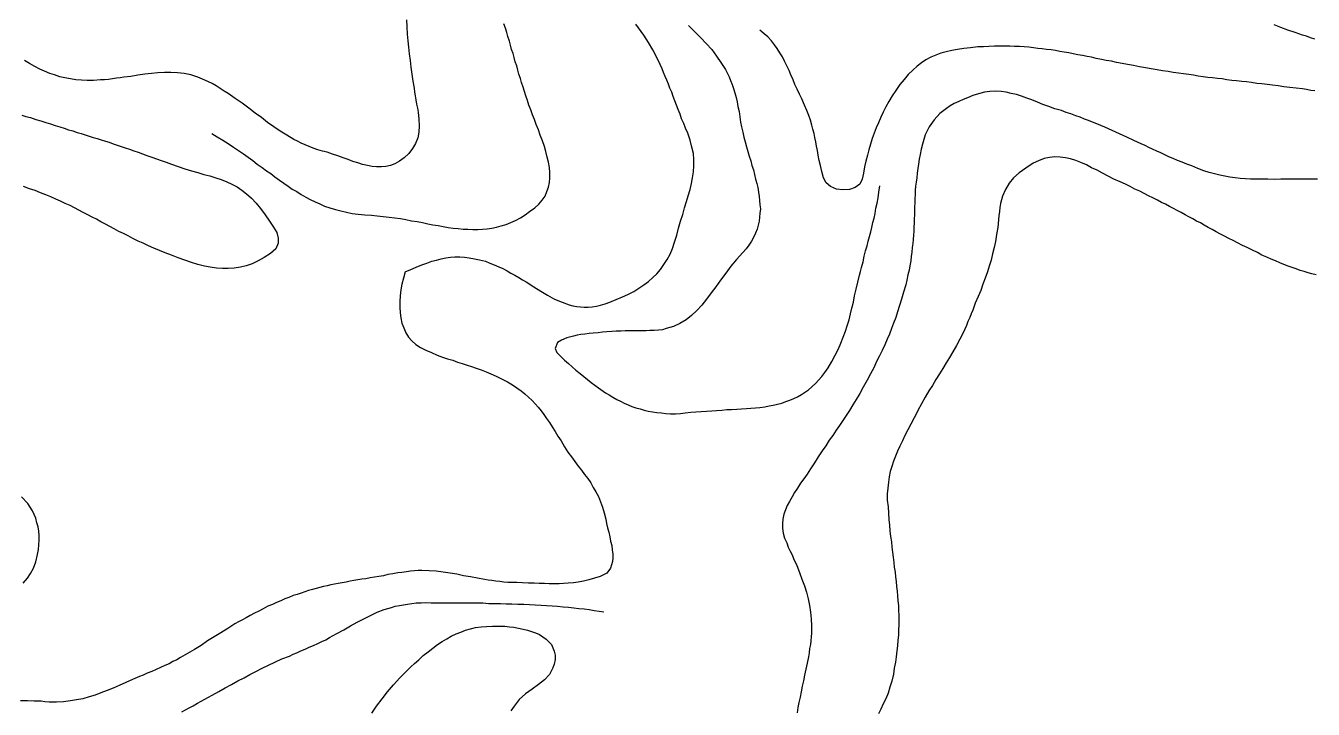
# Model space of a CAD drawing. Header units: inches. Extents: x 401374 to 405300, y 6332180 to 6336621.
# Drawn here: x 403519.5 to 403869.3, y 6334321.8 to 6334507.4 of the extents above; entities that cross this region are included whole.
import ezdxf

# ---------------------------------------------------------------- set-up
doc = ezdxf.new("R2010")
doc.units = ezdxf.units.IN
doc.header["$MEASUREMENT"] = 0

msp = doc.modelspace()

# ---------------------------------------------------------------- linework, layer by layer
for points in [[(403622.9, 6334509.1), (403623, 6334507.2), (403623.1, 6334505.2), (403623.3, 6334503.4), (403623.5, 6334501.6), (403623.7, 6334499.8), (403623.9, 6334498), (403624.1, 6334496.2), (403624.4, 6334494.3), (403624.7, 6334492.4), (403625, 6334490.5), (403625.1, 6334489.4), (403625.3, 6334488.4), (403625.5, 6334487.3), (403625.7, 6334486.2), (403625.9, 6334485.1), (403626.1, 6334484), (403626.3, 6334482.1), (403626.4, 6334480.3), (403626.3, 6334478.6), (403626, 6334477), (403625.4, 6334475.5), (403624.6, 6334474.1), (403623.6, 6334472.8), (403622.3, 6334471.6), (403621, 6334470.7), (403619.8, 6334470), (403618.6, 6334469.5), (403617.3, 6334469.2), (403616.1, 6334469.1), (403614.8, 6334469.1), (403613.6, 6334469.2), (403612.3, 6334469.5), (403611, 6334469.8), (403609.7, 6334470.2), (403608.4, 6334470.6), (403607.1, 6334471.1), (403605.7, 6334471.6), (403604.3, 6334472.1), (403602.8, 6334472.6), (403601.4, 6334473.1), (403600.1, 6334473.4), (403598.8, 6334473.8), (403597.6, 6334474.2), (403596.5, 6334474.7), (403595.4, 6334475.1), (403594.3, 6334475.6), (403593.3, 6334476.1), (403592.3, 6334476.6), (403590.4, 6334477.7), (403588.6, 6334478.8), (403586.9, 6334480), (403585.2, 6334481.2), (403583.5, 6334482.5), (403581.8, 6334483.7), (403580.1, 6334485.1), (403578.3, 6334486.4), (403576.4, 6334487.7), (403574.5, 6334489.1), (403573.4, 6334489.7), (403572.3, 6334490.4), (403571.2, 6334491.1), (403570.1, 6334491.8), (403568.1, 6334492.7), (403566.2, 6334493.5), (403564.3, 6334494.1), (403562.5, 6334494.5), (403560.7, 6334494.7), (403558.9, 6334494.8), (403557.2, 6334494.8), (403555.4, 6334494.7), (403553.6, 6334494.5), (403551.8, 6334494.3), (403549.9, 6334494), (403548, 6334493.7), (403546.1, 6334493.5), (403545.1, 6334493.3), (403544.1, 6334493.2), (403543, 6334493), (403542, 6334492.9), (403540.9, 6334492.8), (403539.8, 6334492.8), (403537.9, 6334492.6), (403536.2, 6334492.6), (403534.6, 6334492.7), (403533.1, 6334492.8), (403531.6, 6334493), (403530.1, 6334493.3), (403528.7, 6334493.6), (403527.3, 6334494.1), (403526, 6334494.5), (403524.6, 6334495.1), (403523.3, 6334495.7), (403521.9, 6334496.4), (403520.5, 6334497.2), (403519.1, 6334498)], [(403570, 6334478.2), (403571.5, 6334477.3), (403573, 6334476.4), (403574.5, 6334475.5), (403575.9, 6334474.5), (403577.3, 6334473.6), (403578.6, 6334472.7), (403579.9, 6334471.8), (403581.2, 6334470.9), (403582.4, 6334469.9), (403583.7, 6334469), (403584.9, 6334468.1), (403586.1, 6334467.3), (403587.2, 6334466.4), (403588.4, 6334465.5), (403589.6, 6334464.7), (403590.8, 6334463.9), (403591.9, 6334463.1), (403593.1, 6334462.4), (403594.3, 6334461.6), (403595.6, 6334460.9), (403596.8, 6334460.3), (403598.1, 6334459.6), (403599.4, 6334459.1), (403600.7, 6334458.5), (403602.1, 6334458), (403603.6, 6334457.6), (403605.1, 6334457.2), (403606.6, 6334456.8), (403608.2, 6334456.5), (403609.8, 6334456.3), (403611.6, 6334456.1), (403613.4, 6334456), (403615, 6334455.8), (403616.6, 6334455.7), (403618.2, 6334455.5), (403619.8, 6334455.3), (403621.3, 6334455.1), (403622.8, 6334454.8), (403624.3, 6334454.5), (403625.8, 6334454.3), (403627.3, 6334454), (403628.7, 6334453.7), (403630.1, 6334453.4), (403631.5, 6334453.2), (403632.9, 6334452.9), (403634.3, 6334452.7), (403635.6, 6334452.5), (403637, 6334452.4), (403638.3, 6334452.2), (403639.6, 6334452.2), (403641, 6334452.1), (403642.3, 6334452.1), (403643.6, 6334452.2), (403644.9, 6334452.3), (403646.1, 6334452.5), (403647.4, 6334452.8), (403648.7, 6334453.1), (403650, 6334453.5), (403651.3, 6334454), (403652.6, 6334454.6), (403653.9, 6334455.3), (403655.2, 6334456.1), (403656.4, 6334457), (403657.8, 6334458), (403658.9, 6334459), (403659.8, 6334460.1), (403660.6, 6334461.2), (403661.1, 6334462.4), (403661.5, 6334463.6), (403661.8, 6334464.9), (403661.9, 6334466.2), (403661.9, 6334467.6), (403661.8, 6334469), (403661.5, 6334470.4), (403661.2, 6334471.8), (403660.8, 6334473.3), (403660.4, 6334474.7), (403659.9, 6334476.2), (403659.3, 6334477.7), (403658.8, 6334479.2), (403658.2, 6334480.6), (403657.7, 6334482), (403657.2, 6334483.3), (403656.7, 6334484.6), (403656.2, 6334485.9), (403655.8, 6334487.2), (403655.4, 6334488.4), (403655, 6334489.6), (403654.6, 6334490.8), (403654.2, 6334492), (403653.9, 6334493.1), (403653.5, 6334494.3), (403653.2, 6334495.4), (403652.9, 6334496.6), (403652.5, 6334497.7), (403652.2, 6334498.8), (403651.9, 6334499.9), (403651.5, 6334501), (403651.2, 6334502.2), (403650.9, 6334503.3), (403650.5, 6334504.5), (403650.2, 6334505.6), (403649.8, 6334506.8), (403649.4, 6334508)], [(403622.6, 6334440.6), (403624.1, 6334441.3), (403625.6, 6334441.9), (403627.1, 6334442.5), (403628.5, 6334443), (403629.8, 6334443.5), (403631.1, 6334443.8), (403632.4, 6334444.2), (403633.6, 6334444.4), (403634.9, 6334444.6), (403636.1, 6334444.7), (403637.4, 6334444.7), (403638.7, 6334444.6), (403640, 6334444.4), (403641.4, 6334444.2), (403642.8, 6334443.9), (403644.4, 6334443.5), (403645.6, 6334443), (403646.8, 6334442.5), (403648, 6334442), (403649.1, 6334441.5), (403650.3, 6334440.9), (403651.3, 6334440.3), (403652.4, 6334439.7), (403653.5, 6334439.1), (403654.5, 6334438.5), (403655.5, 6334437.9), (403657.5, 6334436.6), (403659.4, 6334435.4), (403661.3, 6334434.3), (403663.2, 6334433.2), (403665.2, 6334432.4), (403667.1, 6334431.7), (403668.1, 6334431.4), (403669.2, 6334431.2), (403670.2, 6334431.1), (403671.2, 6334431), (403672.3, 6334431), (403673.4, 6334431.1), (403674.6, 6334431.3), (403675.7, 6334431.6), (403676.9, 6334431.9), (403678.2, 6334432.4), (403679.9, 6334433.1), (403681.6, 6334433.8), (403683.1, 6334434.5), (403684.7, 6334435.3), (403686.1, 6334436.2), (403687.4, 6334437.1), (403688.7, 6334438), (403689.9, 6334439.1), (403691, 6334440.1), (403692, 6334441.3), (403692.9, 6334442.6), (403693.8, 6334444), (403694.6, 6334445.4), (403695.2, 6334447), (403695.8, 6334448.7), (403696.4, 6334450.6), (403696.9, 6334452.5), (403697.4, 6334454.4), (403698, 6334456.2), (403698.5, 6334458), (403699, 6334459.7), (403699.5, 6334461.3), (403700, 6334463), (403700.4, 6334464.6), (403700.7, 6334466.2), (403700.9, 6334467.8), (403701, 6334469.4), (403701, 6334471.1), (403700.9, 6334472.8), (403700.5, 6334474.5), (403700, 6334476.4), (403699.4, 6334478.3), (403698.8, 6334479.6), (403698.3, 6334480.9), (403697.7, 6334482.2), (403697.3, 6334483.4), (403696.8, 6334484.7), (403696.3, 6334485.9), (403695.9, 6334487.1), (403695.4, 6334488.2), (403695, 6334489.4), (403694.5, 6334490.5), (403694.1, 6334491.6), (403693.7, 6334492.7), (403693.2, 6334493.7), (403692.8, 6334494.8), (403692.4, 6334495.8), (403691.9, 6334496.9), (403691.4, 6334497.9), (403690.9, 6334498.9), (403690.4, 6334499.9), (403689.9, 6334500.9), (403688.7, 6334502.9), (403687.4, 6334504.9), (403686, 6334506.9), (403685.3, 6334507.9)], [(403699.6, 6334507.5), (403701.3, 6334505.8), (403702.9, 6334504.2), (403704.4, 6334502.6), (403705.9, 6334501), (403707.2, 6334499.2), (403708.4, 6334497.5), (403709.6, 6334495.6), (403710.6, 6334493.6), (403711, 6334492.6), (403711.4, 6334491.5), (403711.8, 6334490.4), (403712.2, 6334489.2), (403712.5, 6334488), (403712.8, 6334486.8), (403713, 6334485.5), (403713.3, 6334484.2), (403713.5, 6334482.7), (403713.7, 6334481.3), (403714, 6334480), (403714.3, 6334478.6), (403714.6, 6334477.2), (403715, 6334475.9), (403715.3, 6334474.6), (403715.7, 6334473.3), (403716.1, 6334472), (403716.5, 6334470.8), (403716.8, 6334469.5), (403717.2, 6334468.3), (403717.5, 6334467.1), (403717.8, 6334465.8), (403718.1, 6334464.6), (403718.4, 6334463.5), (403718.6, 6334462.3), (403718.8, 6334461.1), (403718.9, 6334460), (403719, 6334458.8), (403719.1, 6334457.7), (403719, 6334456.6), (403718.9, 6334455.5), (403718.8, 6334454.4), (403718.5, 6334453.3), (403718.2, 6334452.2), (403717.8, 6334451.1), (403717.3, 6334450.1), (403716.7, 6334449), (403716, 6334447.9), (403715.2, 6334446.9), (403714.3, 6334445.9), (403712.6, 6334444), (403711.1, 6334442.2), (403709.7, 6334440.3), (403708.3, 6334438.4), (403707, 6334436.6), (403705.7, 6334434.9), (403704.5, 6334433.2), (403703.2, 6334431.6), (403701.8, 6334430.1), (403700.4, 6334428.8), (403698.9, 6334427.6), (403697.2, 6334426.6), (403695.5, 6334425.8), (403693.5, 6334425.2), (403692.5, 6334424.9), (403691.4, 6334424.8), (403690.2, 6334424.7), (403689.1, 6334424.7), (403688.1, 6334424.6), (403687, 6334424.6), (403685.9, 6334424.6), (403684.8, 6334424.6), (403683.6, 6334424.6), (403682.4, 6334424.6), (403681.2, 6334424.5), (403679.9, 6334424.5), (403678.7, 6334424.4), (403677.4, 6334424.3), (403676.2, 6334424.2), (403675, 6334424.1), (403673.7, 6334424), (403672.6, 6334423.9), (403671.4, 6334423.7), (403670.3, 6334423.6), (403669.3, 6334423.4), (403668.3, 6334423.2), (403666.5, 6334422.7), (403665.1, 6334422.1), (403664, 6334421.4), (403663.3, 6334419.8), (403663.8, 6334418.7), (403664.9, 6334417.6), (403665.9, 6334416.6), (403667, 6334415.7), (403668, 6334414.8), (403669, 6334413.9), (403670.1, 6334413), (403671.1, 6334412.2), (403673.1, 6334410.6), (403675.1, 6334409.1), (403677, 6334407.8), (403678, 6334407.2), (403679, 6334406.6), (403680.1, 6334406), (403681.1, 6334405.5), (403682.1, 6334405), (403683.2, 6334404.5), (403684.2, 6334404.1), (403685.3, 6334403.7), (403686.4, 6334403.4), (403687.5, 6334403.1), (403688.6, 6334402.8), (403689.8, 6334402.6), (403691, 6334402.4), (403692.2, 6334402.3), (403693.4, 6334402.2), (403694.7, 6334402.1), (403696, 6334402.1), (403697.4, 6334402.2), (403698.7, 6334402.3), (403700.2, 6334402.5), (403701.6, 6334402.6), (403703, 6334402.7), (403704.5, 6334402.8), (403705.9, 6334402.9), (403707.2, 6334403), (403708.6, 6334403.1), (403710, 6334403.2), (403711.3, 6334403.2), (403712.7, 6334403.3), (403714, 6334403.4), (403715.3, 6334403.5), (403716.5, 6334403.6), (403717.8, 6334403.7), (403719, 6334403.8), (403720.3, 6334404), (403721.5, 6334404.2), (403722.6, 6334404.4), (403723.8, 6334404.7), (403724.9, 6334405), (403726, 6334405.4), (403727.1, 6334405.8), (403728.2, 6334406.2), (403729.2, 6334406.7), (403730.3, 6334407.3), (403732.2, 6334408.6), (403734.1, 6334410.3), (403735.8, 6334412.2), (403736.6, 6334413.3), (403737.5, 6334414.6), (403738.5, 6334416.3), (403739.4, 6334418), (403740.3, 6334419.7), (403741, 6334421.3), (403741.6, 6334422.9), (403742.2, 6334424.5), (403742.7, 6334426), (403743.2, 6334427.6), (403743.6, 6334429.2), (403744, 6334430.8), (403744.4, 6334432.4), (403744.7, 6334434.1), (403745.1, 6334435.9), (403745.6, 6334437.8), (403746, 6334439.7), (403746.3, 6334440.7), (403746.6, 6334441.8), (403747, 6334443.3), (403747.3, 6334444.9), (403747.7, 6334446.3), (403748.1, 6334447.7), (403748.4, 6334449), (403748.8, 6334450.2), (403749.1, 6334451.5), (403749.4, 6334452.7), (403749.7, 6334454), (403750, 6334455.2), (403750.3, 6334456.5), (403750.5, 6334457.9), (403750.8, 6334459.3), (403751.1, 6334460.7), (403751.3, 6334462.3), (403751.6, 6334464)], [(403869.8, 6334489.8), (403868.7, 6334489.9), (403867.5, 6334490.1), (403866.4, 6334490.3), (403864.7, 6334490.5), (403863, 6334490.7), (403861.4, 6334490.9), (403859.8, 6334491.1), (403858.3, 6334491.3), (403856.8, 6334491.5), (403855.4, 6334491.7), (403854, 6334491.8), (403852.6, 6334492), (403851.2, 6334492.2), (403849.9, 6334492.3), (403848.5, 6334492.5), (403847.2, 6334492.6), (403845.9, 6334492.8), (403844.6, 6334493), (403843.3, 6334493.1), (403842, 6334493.3), (403840.7, 6334493.4), (403839.4, 6334493.6), (403838.1, 6334493.8), (403836.8, 6334494), (403835.5, 6334494.2), (403834.1, 6334494.4), (403832.7, 6334494.6), (403831.3, 6334494.8), (403829.9, 6334495), (403828.4, 6334495.2), (403826.9, 6334495.5), (403825.3, 6334495.8), (403823.8, 6334496), (403822.1, 6334496.3), (403820.5, 6334496.7), (403818.9, 6334496.9), (403817.4, 6334497.2), (403815.9, 6334497.5), (403814.5, 6334497.8), (403813.1, 6334498), (403811.8, 6334498.3), (403810.4, 6334498.6), (403809.1, 6334498.9), (403807.9, 6334499.1), (403806.6, 6334499.4), (403805.4, 6334499.6), (403804.1, 6334499.8), (403802.9, 6334500.1), (403801.7, 6334500.3), (403800.5, 6334500.5), (403799.3, 6334500.7), (403798.1, 6334500.9), (403796.9, 6334501), (403795.7, 6334501.2), (403794.5, 6334501.3), (403793.3, 6334501.5), (403792.1, 6334501.6), (403790.8, 6334501.7), (403789.5, 6334501.8), (403788.2, 6334501.8), (403786.9, 6334501.9), (403785.5, 6334501.9), (403784.1, 6334501.9), (403782.7, 6334501.9), (403781.2, 6334501.8), (403779.7, 6334501.7), (403778.2, 6334501.7), (403776.2, 6334501.5), (403774.4, 6334501.3), (403772.7, 6334501), (403771.1, 6334500.7), (403769.6, 6334500.4), (403768.1, 6334500), (403766.8, 6334499.5), (403765.4, 6334498.9), (403764.1, 6334498.2), (403762.9, 6334497.4), (403761.7, 6334496.5), (403760.5, 6334495.4), (403759.3, 6334494.2), (403758.2, 6334492.9), (403757, 6334491.5), (403755.9, 6334489.9), (403754.9, 6334488.4), (403754, 6334486.9), (403753.2, 6334485.4), (403752.5, 6334484), (403751.8, 6334482.6), (403751.2, 6334481.1), (403750.6, 6334479.7), (403750, 6334478.3), (403749.5, 6334476.8), (403749, 6334475.3), (403748.6, 6334473.8), (403748.2, 6334472.3), (403747.8, 6334470.7), (403747.4, 6334469.1), (403747.1, 6334467.4), (403746.8, 6334465.8), (403746.1, 6334464.4), (403744.9, 6334463.5), (403743.3, 6334463), (403741.5, 6334462.9), (403739.8, 6334463.1), (403738.2, 6334463.8), (403737, 6334464.8), (403736.3, 6334466.2), (403735.8, 6334467.9), (403735.4, 6334469.5), (403735.1, 6334470.9), (403734.8, 6334472.3), (403734.6, 6334473.6), (403734.4, 6334474.8), (403734.2, 6334475.9), (403733.9, 6334477.1), (403733.7, 6334478.2), (403733.4, 6334479.4), (403733.1, 6334480.5), (403732.7, 6334481.8), (403732.3, 6334483.1), (403731.7, 6334484.4), (403731.1, 6334485.9), (403730.4, 6334487.6), (403729.7, 6334488.9), (403729.1, 6334490.2), (403728.5, 6334491.5), (403728, 6334492.8), (403727.4, 6334494.1), (403726.9, 6334495.3), (403726.3, 6334496.6), (403725.7, 6334497.8), (403725.1, 6334499), (403724.4, 6334500.1), (403723.7, 6334501.3), (403722.9, 6334502.3), (403722.1, 6334503.4), (403721.1, 6334504.4), (403720.1, 6334505.3), (403719, 6334506.3)], [(403869.8, 6334503.8), (403868.6, 6334504.2), (403867.5, 6334504.6), (403866.4, 6334504.9), (403865.4, 6334505.3), (403864.4, 6334505.6), (403862.4, 6334506.3), (403860.5, 6334507), (403858.7, 6334507.7)], [(403870.5, 6334465.8), (403869.2, 6334465.8), (403867.9, 6334465.8), (403866.6, 6334465.8), (403865.1, 6334465.8), (403863.7, 6334465.8), (403862.1, 6334465.8), (403860.5, 6334465.8), (403858.7, 6334465.7), (403857, 6334465.8), (403855.4, 6334465.8), (403853.8, 6334465.8), (403852.3, 6334465.8), (403850.9, 6334465.9), (403849.5, 6334466), (403848.1, 6334466.2), (403846.7, 6334466.3), (403845.3, 6334466.6), (403844, 6334466.9), (403842.5, 6334467.2), (403841.1, 6334467.6), (403839.6, 6334468.1), (403838, 6334468.7), (403836.4, 6334469.4), (403835, 6334469.9), (403833.7, 6334470.4), (403832.5, 6334470.9), (403831.3, 6334471.4), (403830.1, 6334471.9), (403829, 6334472.4), (403827.9, 6334472.9), (403826.8, 6334473.4), (403825.7, 6334473.9), (403824.7, 6334474.4), (403823.7, 6334474.9), (403822.6, 6334475.4), (403820.6, 6334476.3), (403818.7, 6334477.2), (403816.7, 6334478.1), (403814.7, 6334479), (403813.7, 6334479.5), (403812.7, 6334479.9), (403811.6, 6334480.4), (403810.5, 6334480.8), (403809.4, 6334481.3), (403808.3, 6334481.7), (403807.2, 6334482.1), (403806, 6334482.6), (403804.8, 6334483), (403803.5, 6334483.5), (403802.2, 6334483.9), (403800.9, 6334484.4), (403799.1, 6334484.9), (403797.5, 6334485.5), (403795.9, 6334486.1), (403794.4, 6334486.7), (403792.9, 6334487.3), (403791.5, 6334487.8), (403790.1, 6334488.3), (403788.7, 6334488.8), (403787.3, 6334489.1), (403785.9, 6334489.4), (403784.5, 6334489.6), (403783, 6334489.7), (403781.5, 6334489.6), (403780, 6334489.4), (403778.4, 6334489), (403776.8, 6334488.5), (403775.4, 6334487.9), (403774.2, 6334487.4), (403773, 6334486.9), (403771.8, 6334486.3), (403770.7, 6334485.7), (403769.7, 6334485), (403767.9, 6334483.6), (403766.3, 6334481.9), (403765, 6334480), (403764.4, 6334478.9), (403763.9, 6334477.8), (403763.5, 6334476.6), (403763.2, 6334475.3), (403762.8, 6334473.9), (403762.5, 6334472.5), (403762.3, 6334471.2), (403762.1, 6334469.9), (403761.9, 6334468.7), (403761.7, 6334467.4), (403761.6, 6334466.2), (403761.4, 6334465), (403761.3, 6334463.9), (403761.2, 6334462.7), (403761.2, 6334461.6), (403761.1, 6334460.5), (403761.1, 6334459.4), (403761, 6334458.3), (403761, 6334457.2), (403761, 6334456.1), (403760.9, 6334455), (403760.9, 6334453.9), (403760.8, 6334452.8), (403760.8, 6334451.7), (403760.7, 6334450.6), (403760.6, 6334449.4), (403760.5, 6334448.3), (403760.4, 6334447.2), (403760.3, 6334446), (403760.1, 6334444.8), (403760, 6334443.6), (403759.7, 6334442.3), (403759.5, 6334441.1), (403759.2, 6334439.8), (403758.9, 6334438.4), (403758.6, 6334437.1), (403758, 6334435.1), (403757.5, 6334433.2), (403756.9, 6334431.5), (403756.4, 6334429.8), (403755.9, 6334428.2), (403755.3, 6334426.7), (403754.7, 6334425.2), (403754.2, 6334423.7), (403753.6, 6334422.3), (403752.9, 6334420.8), (403752.2, 6334419.3), (403751.5, 6334417.8), (403750.7, 6334416.3), (403749.9, 6334414.6), (403749, 6334412.9), (403748.1, 6334411.2), (403747, 6334409.3), (403746.1, 6334407.6), (403745.1, 6334406), (403744.2, 6334404.5), (403743.3, 6334403), (403742.4, 6334401.6), (403741.5, 6334400.3), (403740.6, 6334398.9), (403739.7, 6334397.6), (403738.8, 6334396.2), (403737.8, 6334394.9), (403736.9, 6334393.4), (403735.9, 6334392), (403734.8, 6334390.4), (403733.8, 6334388.8), (403732.7, 6334387.1), (403731.8, 6334385.7), (403730.9, 6334384.4), (403730, 6334383.2), (403729.2, 6334381.9), (403728.4, 6334380.7), (403727.7, 6334379.5), (403727, 6334378.3), (403726.4, 6334377.2), (403725.9, 6334376), (403725.5, 6334374.8), (403725.2, 6334373.5), (403725.1, 6334372.3), (403725.1, 6334371), (403725.3, 6334369.7), (403725.7, 6334368.3), (403726.3, 6334367), (403726.7, 6334365.9), (403727.2, 6334364.8), (403727.7, 6334363.8), (403728.1, 6334362.8), (403729, 6334360.9), (403729.7, 6334359), (403730.4, 6334357.2), (403731.1, 6334355.4), (403731.6, 6334353.6), (403732.1, 6334351.8), (403732.5, 6334350), (403732.7, 6334348.2), (403732.9, 6334346.4), (403733, 6334344.5), (403733, 6334342.5), (403732.9, 6334341.5), (403732.8, 6334340.4), (403732.7, 6334339.4), (403732.5, 6334338.3), (403732.4, 6334337.2), (403732.2, 6334336.1), (403731.8, 6334334.4), (403731.5, 6334332.7), (403731.1, 6334331.1), (403730.8, 6334329.6), (403730.5, 6334328.1), (403730.2, 6334326.6), (403729.9, 6334325.1), (403729.6, 6334323.7), (403729.3, 6334322.3), (403729.1, 6334320.9)], [(403518.4, 6334483.2), (403519.5, 6334482.8), (403520.8, 6334482.5), (403522.2, 6334482), (403523.6, 6334481.6), (403524.9, 6334481.2), (403526.2, 6334480.8), (403527.5, 6334480.4), (403528.7, 6334480), (403529.9, 6334479.6), (403531.1, 6334479.2), (403532.3, 6334478.9), (403533.4, 6334478.5), (403534.5, 6334478.2), (403535.6, 6334477.8), (403536.7, 6334477.5), (403537.8, 6334477.1), (403538.9, 6334476.8), (403540, 6334476.5), (403541.1, 6334476.1), (403542.1, 6334475.8), (403543.2, 6334475.4), (403544.3, 6334475), (403545.4, 6334474.7), (403546.5, 6334474.3), (403547.7, 6334473.9), (403548.8, 6334473.5), (403550, 6334473.1), (403551.2, 6334472.7), (403552.4, 6334472.2), (403553.7, 6334471.8), (403555, 6334471.3), (403556.3, 6334470.9), (403557.6, 6334470.4), (403559.1, 6334469.9), (403560.9, 6334469.2), (403562.7, 6334468.6), (403564.5, 6334468.1), (403566.2, 6334467.6), (403567.9, 6334467.1), (403569.5, 6334466.7), (403571.1, 6334466.2), (403572.6, 6334465.7), (403574.1, 6334465.1), (403575.5, 6334464.4), (403576.9, 6334463.7), (403578.2, 6334462.8), (403579.5, 6334461.8), (403580.8, 6334460.6), (403582.1, 6334459.3), (403583.3, 6334457.8), (403584.5, 6334456.1), (403585.7, 6334454.4), (403586.8, 6334452.8), (403587.7, 6334451.3), (403588.1, 6334449.8), (403588.1, 6334448.4), (403587.4, 6334446.9), (403586, 6334445.6), (403584.3, 6334444.5), (403582.6, 6334443.6), (403581, 6334442.8), (403579.4, 6334442.3), (403577.8, 6334441.9), (403576.1, 6334441.6), (403574.5, 6334441.5), (403572.9, 6334441.5), (403571.3, 6334441.6), (403569.6, 6334441.9), (403568, 6334442.2), (403566.2, 6334442.6), (403564.5, 6334443.2), (403562.7, 6334443.8), (403560.9, 6334444.4), (403559.1, 6334445.2), (403557.4, 6334445.8), (403555.8, 6334446.4), (403554.3, 6334447.1), (403552.8, 6334447.7), (403551.4, 6334448.4), (403550, 6334449), (403548.6, 6334449.7), (403547.3, 6334450.4), (403546, 6334451), (403544.8, 6334451.6), (403543.5, 6334452.3), (403542.3, 6334452.9), (403541.1, 6334453.6), (403539.9, 6334454.2), (403538.7, 6334454.9), (403537.5, 6334455.5), (403536.3, 6334456.1), (403535.1, 6334456.7), (403533.9, 6334457.4), (403532.7, 6334458), (403531.5, 6334458.6), (403530.2, 6334459.2), (403528.9, 6334459.8), (403527.6, 6334460.4), (403526.3, 6334461), (403524.9, 6334461.5), (403523.5, 6334462.1), (403522, 6334462.7), (403520.5, 6334463.2), (403518.9, 6334463.8)], [(403870.1, 6334439.8), (403869, 6334440.1), (403868, 6334440.4), (403866.9, 6334440.7), (403865.8, 6334441), (403864.7, 6334441.4), (403863.6, 6334441.8), (403862.5, 6334442.2), (403861.4, 6334442.6), (403860.3, 6334443.1), (403859.1, 6334443.6), (403857.9, 6334444.1), (403856.7, 6334444.6), (403855.4, 6334445.2), (403854.2, 6334445.9), (403852.8, 6334446.5), (403851.4, 6334447.2), (403850.1, 6334447.8), (403848.8, 6334448.5), (403847.6, 6334449.1), (403846.4, 6334449.7), (403845.2, 6334450.3), (403844.1, 6334450.9), (403843, 6334451.5), (403841.9, 6334452.1), (403840.8, 6334452.7), (403839.7, 6334453.3), (403838.7, 6334453.9), (403837.6, 6334454.4), (403836.6, 6334455), (403835.5, 6334455.6), (403834.5, 6334456.1), (403833.5, 6334456.7), (403832.4, 6334457.3), (403831.4, 6334457.8), (403830.3, 6334458.4), (403829.2, 6334459), (403828.1, 6334459.5), (403827, 6334460.1), (403825.8, 6334460.7), (403824.6, 6334461.3), (403823.4, 6334461.9), (403822.2, 6334462.5), (403820.9, 6334463.1), (403819.6, 6334463.8), (403818.3, 6334464.4), (403816.9, 6334465.1), (403815.2, 6334465.8), (403813.6, 6334466.6), (403812.1, 6334467.4), (403810.6, 6334468.2), (403809.1, 6334468.9), (403807.7, 6334469.7), (403806.2, 6334470.3), (403804.8, 6334470.9), (403803.4, 6334471.3), (403802, 6334471.6), (403800.6, 6334471.8), (403799.1, 6334471.9), (403797.7, 6334471.7), (403796.2, 6334471.4), (403794.7, 6334470.8), (403793.2, 6334470.1), (403791.2, 6334468.8), (403789.4, 6334467.5), (403787.9, 6334466.2), (403786.7, 6334464.7), (403785.7, 6334463), (403784.9, 6334461.2), (403784.6, 6334460.2), (403784.4, 6334459.2), (403784.2, 6334458.1), (403784.1, 6334457), (403783.9, 6334455.8), (403783.8, 6334454.8), (403783.7, 6334453.7), (403783.6, 6334452.7), (403783.3, 6334450.8), (403783, 6334448.9), (403782.6, 6334447.2), (403782.2, 6334445.5), (403781.8, 6334443.8), (403781.3, 6334442.2), (403780.8, 6334440.6), (403780.2, 6334438.9), (403779.6, 6334437.3), (403779, 6334435.6), (403778.3, 6334433.9), (403777.5, 6334432.1), (403776.8, 6334430.2), (403776.4, 6334429.2), (403776, 6334428.2), (403775.5, 6334427.1), (403775.1, 6334426.1), (403774.2, 6334424.1), (403773.3, 6334422.3), (403772.4, 6334420.6), (403771.4, 6334418.9), (403770.5, 6334417.4), (403769.6, 6334415.9), (403768.7, 6334414.4), (403767.8, 6334412.9), (403766.8, 6334411.4), (403765.9, 6334409.8), (403764.9, 6334408.3), (403763.9, 6334406.6), (403762.9, 6334404.8), (403761.9, 6334403), (403761.4, 6334402), (403760.9, 6334401), (403760, 6334399.3), (403759.2, 6334397.7), (403758.4, 6334396.2), (403757.7, 6334394.7), (403757, 6334393.3), (403756.4, 6334391.9), (403755.8, 6334390.6), (403755.3, 6334389.2), (403754.8, 6334387.8), (403754.4, 6334386.4), (403754.1, 6334385), (403753.9, 6334383.5), (403753.7, 6334381.9), (403753.6, 6334380.3), (403753.6, 6334378.6), (403753.8, 6334376.8), (403753.9, 6334375.1), (403754, 6334373.4), (403754.2, 6334371.8), (403754.3, 6334370.3), (403754.5, 6334368.8), (403754.7, 6334367.3), (403754.8, 6334365.9), (403755, 6334364.5), (403755.2, 6334363.1), (403755.4, 6334361.7), (403755.5, 6334360.4), (403755.7, 6334359.1), (403755.8, 6334357.8), (403756, 6334356.5), (403756.1, 6334355.2), (403756.3, 6334353.9), (403756.4, 6334352.6), (403756.5, 6334351.3), (403756.6, 6334350), (403756.6, 6334348.7), (403756.7, 6334347.4), (403756.7, 6334346.1), (403756.7, 6334344.8), (403756.6, 6334343.4), (403756.6, 6334342), (403756.5, 6334340.6), (403756.4, 6334339.1), (403756.2, 6334337.7), (403756, 6334336.1), (403755.8, 6334334.6), (403755.5, 6334333), (403755.3, 6334331.4), (403754.8, 6334329.5), (403754.3, 6334327.8), (403753.8, 6334326.2), (403753.2, 6334324.7), (403752.5, 6334323.3), (403751.8, 6334321.9), (403751.2, 6334320.6)], [(403622.6, 6334440.6), (403622.1, 6334438.9), (403621.7, 6334437.3), (403621.4, 6334435.7), (403621.2, 6334434.1), (403621.1, 6334432.6), (403621.1, 6334431), (403621.2, 6334429.5), (403621.4, 6334428.1), (403621.7, 6334426.7), (403622.2, 6334425.4), (403622.8, 6334424.1), (403623.5, 6334422.9), (403624.4, 6334421.9), (403625.5, 6334420.9), (403626.7, 6334420.1), (403628.2, 6334419.4), (403629.7, 6334418.7), (403631.3, 6334418), (403632.7, 6334417.5), (403634.1, 6334417), (403635.5, 6334416.6), (403636.8, 6334416.1), (403638.1, 6334415.7), (403639.4, 6334415.3), (403640.6, 6334414.9), (403641.9, 6334414.5), (403643.2, 6334414), (403644.6, 6334413.5), (403645.9, 6334412.9), (403647.3, 6334412.3), (403648.8, 6334411.6), (403650.4, 6334410.8), (403651.7, 6334409.9), (403652.9, 6334409.1), (403654.1, 6334408.3), (403655.1, 6334407.5), (403657.1, 6334405.7), (403658.7, 6334403.9), (403659.5, 6334402.9), (403660.3, 6334401.9), (403661, 6334400.8), (403661.8, 6334399.7), (403662.5, 6334398.5), (403663.3, 6334397.3), (403664.1, 6334396), (403665, 6334394.7), (403665.9, 6334393.1), (403666.8, 6334391.7), (403667.8, 6334390.4), (403668.7, 6334389.1), (403669.6, 6334387.9), (403670.5, 6334386.8), (403671.3, 6334385.6), (403672.2, 6334384.5), (403673, 6334383.3), (403673.7, 6334382.1), (403674.4, 6334380.9), (403675.1, 6334379.6), (403675.7, 6334378.2), (403676.2, 6334376.7), (403676.7, 6334375.2), (403677.1, 6334373.5), (403677.3, 6334372.3), (403677.6, 6334371.1), (403677.9, 6334369.9), (403678.2, 6334368.7), (403678.4, 6334367.5), (403678.7, 6334366.3), (403678.8, 6334365.1), (403679, 6334364), (403679, 6334363), (403678.9, 6334362), (403678.4, 6334360.2), (403677.4, 6334358.8), (403675.6, 6334357.9), (403674, 6334357.4), (403672.5, 6334357), (403671, 6334356.6), (403669.6, 6334356.4), (403668.3, 6334356.2), (403666.9, 6334356.1), (403665.6, 6334356), (403664.4, 6334355.9), (403663.1, 6334355.9), (403661.7, 6334355.9), (403660.4, 6334356), (403659, 6334356), (403657.6, 6334356.1), (403656.1, 6334356.1), (403654.5, 6334356.2), (403652.9, 6334356.3), (403651.6, 6334356.3), (403650.5, 6334356.3), (403649.4, 6334356.4), (403648.3, 6334356.5), (403647.2, 6334356.6), (403646.1, 6334356.8), (403645.1, 6334356.9), (403644.1, 6334357.1), (403642.2, 6334357.4), (403640.3, 6334357.8), (403638.4, 6334358.1), (403636.6, 6334358.5), (403634.8, 6334358.8), (403632.9, 6334359.1), (403631, 6334359.3), (403629.1, 6334359.4), (403627.1, 6334359.5), (403626.1, 6334359.5), (403625.1, 6334359.4), (403624, 6334359.3), (403622.9, 6334359.2), (403621.7, 6334359), (403620.6, 6334358.9), (403619.2, 6334358.6), (403617.9, 6334358.4), (403616.7, 6334358.1), (403615.4, 6334357.9), (403614.2, 6334357.7), (403613.1, 6334357.5), (403611.9, 6334357.3), (403610.8, 6334357.2), (403609.7, 6334357), (403608.6, 6334356.8), (403607.6, 6334356.6), (403606.5, 6334356.4), (403605.5, 6334356.2), (403604.4, 6334356), (403603.4, 6334355.8), (403602.4, 6334355.6), (403601.4, 6334355.4), (403600.4, 6334355.2), (403599.4, 6334354.9), (403598.4, 6334354.6), (403597.4, 6334354.4), (403596.3, 6334354.1), (403595.3, 6334353.7), (403594.3, 6334353.4), (403593.2, 6334353), (403592.1, 6334352.7), (403591, 6334352.2), (403589.9, 6334351.8), (403588.8, 6334351.3), (403587.6, 6334350.8), (403586.5, 6334350.3), (403585.3, 6334349.8), (403584, 6334349.1), (403582.8, 6334348.5), (403581.6, 6334347.9), (403580.5, 6334347.3), (403579.4, 6334346.7), (403578.4, 6334346.1), (403577.3, 6334345.6), (403576.3, 6334345), (403574.4, 6334343.8), (403572.5, 6334342.6), (403570.7, 6334341.5), (403568.9, 6334340.4), (403567.1, 6334339.2), (403565.3, 6334338.1), (403563.4, 6334337), (403561.5, 6334335.9), (403560.5, 6334335.3), (403559.4, 6334334.8), (403558.4, 6334334.2), (403557.3, 6334333.7), (403556.1, 6334333.2), (403554.9, 6334332.6), (403553.7, 6334332.1), (403552.5, 6334331.6), (403551.4, 6334331.1), (403550.4, 6334330.7), (403548.5, 6334329.9), (403546.7, 6334329.1), (403544.9, 6334328.3), (403543.2, 6334327.6), (403541.6, 6334326.9), (403539.9, 6334326.3), (403538.3, 6334325.7), (403536.7, 6334325.2), (403535, 6334324.7), (403533.3, 6334324.4), (403531.6, 6334324.1), (403529.7, 6334323.9), (403527.8, 6334323.8), (403526.8, 6334323.8), (403525.8, 6334323.8), (403524.7, 6334323.9), (403523.7, 6334324), (403521.8, 6334324), (403519.9, 6334324.1), (403518, 6334324.1)], [(403518.8, 6334356.1), (403519.9, 6334357.4), (403520.8, 6334358.7), (403521.6, 6334360.2), (403522.2, 6334361.9), (403522.7, 6334363.9), (403522.9, 6334365.2), (403523, 6334366.5), (403523.1, 6334367.8), (403523.1, 6334369), (403523, 6334370.2), (403522.8, 6334371.4), (403522.5, 6334372.5), (403522.2, 6334373.7), (403521.8, 6334374.7), (403521.3, 6334375.7), (403520, 6334377.7), (403518.3, 6334379.5)], [(403561.9, 6334321.1), (403563.9, 6334322.2), (403565, 6334322.8), (403566.1, 6334323.5), (403567.1, 6334324), (403568.1, 6334324.6), (403570.1, 6334325.7), (403571.9, 6334326.7), (403573.7, 6334327.7), (403575.4, 6334328.6), (403577.1, 6334329.6), (403578.8, 6334330.4), (403580.4, 6334331.3), (403582, 6334332.1), (403583.7, 6334333), (403585.4, 6334333.8), (403587.2, 6334334.6), (403589.1, 6334335.5), (403591.1, 6334336.3), (403592.1, 6334336.8), (403593.1, 6334337.2), (403594.2, 6334337.7), (403595.4, 6334338.2), (403596.5, 6334338.7), (403597.7, 6334339.2), (403598.8, 6334339.7), (403599.9, 6334340.2), (403601, 6334340.7), (403602, 6334341.3), (403604, 6334342.4), (403605.9, 6334343.4), (403607.7, 6334344.5), (403609.5, 6334345.5), (403611.3, 6334346.4), (403613.2, 6334347.3), (403615, 6334348.2), (403616.9, 6334348.9), (403618.9, 6334349.5), (403619.9, 6334349.8), (403621, 6334350), (403622.1, 6334350.2), (403623.2, 6334350.4), (403624.4, 6334350.6), (403625.6, 6334350.7), (403626.9, 6334350.7), (403628.2, 6334350.8), (403629.6, 6334350.7), (403631.2, 6334350.7), (403632.7, 6334350.7), (403634.2, 6334350.7), (403635.8, 6334350.7), (403637.4, 6334350.7), (403638.9, 6334350.7), (403640.5, 6334350.7), (403642.1, 6334350.7), (403643.7, 6334350.7), (403645.3, 6334350.6), (403646.9, 6334350.6), (403648.5, 6334350.6), (403650, 6334350.5), (403651.6, 6334350.5), (403653.2, 6334350.4), (403654.8, 6334350.4), (403656.4, 6334350.3), (403657.9, 6334350.2), (403659.5, 6334350.1), (403661, 6334350), (403662.5, 6334349.9), (403664, 6334349.8), (403665.5, 6334349.7), (403667, 6334349.6), (403668.4, 6334349.4), (403669.8, 6334349.2), (403671.2, 6334349.1), (403672.6, 6334348.9), (403673.9, 6334348.7), (403675.3, 6334348.5), (403676.6, 6334348.3)], [(403613.5, 6334320.8), (403614.8, 6334322.7), (403616.3, 6334324.7), (403617.8, 6334326.6), (403619.4, 6334328.5), (403621.1, 6334330.4), (403623.1, 6334332.4), (403624.1, 6334333.4), (403625.1, 6334334.3), (403626.3, 6334335.3), (403627.5, 6334336.4), (403628.8, 6334337.4), (403630.1, 6334338.4), (403631.4, 6334339.4), (403632.6, 6334340.2), (403633.9, 6334341), (403635.1, 6334341.7), (403636.4, 6334342.3), (403637.7, 6334342.8), (403639, 6334343.3), (403640.3, 6334343.7), (403641.7, 6334344), (403643.2, 6334344.2), (403644.7, 6334344.3), (403646.3, 6334344.4), (403647.9, 6334344.4), (403649.7, 6334344.4), (403650.9, 6334344.2), (403652.1, 6334344.1), (403653.4, 6334343.9), (403654.6, 6334343.6), (403655.8, 6334343.3), (403656.9, 6334343), (403658, 6334342.6), (403659.1, 6334342.1), (403660.9, 6334340.9), (403662.3, 6334339.4), (403663.1, 6334337.6), (403663.3, 6334336.5), (403663.3, 6334335.4), (403663.1, 6334334.1), (403662.7, 6334333.1), (403661.8, 6334331.3), (403660.4, 6334329.8), (403658.8, 6334328.6), (403657.1, 6334327.3), (403655.3, 6334326), (403653.6, 6334324.5), (403652.2, 6334322.7), (403651.3, 6334321.4)]]:
    msp.add_lwpolyline(points)

doc.saveas('drawing.dxf')
